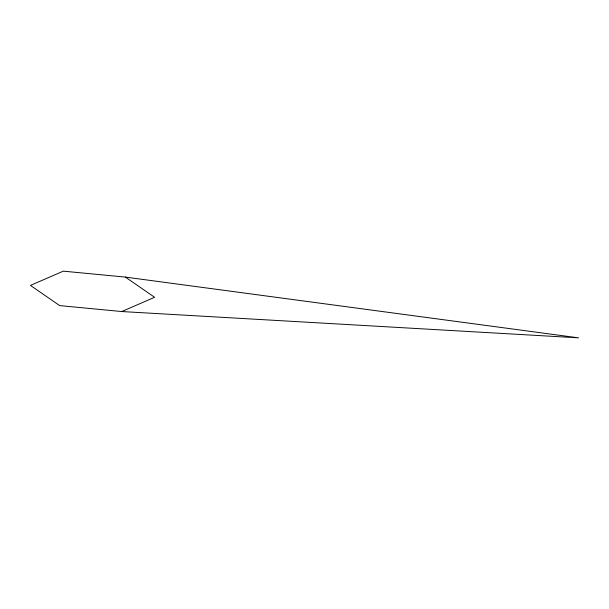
<?xml version="1.0" encoding="UTF-8"?>
<svg xmlns="http://www.w3.org/2000/svg" width="609" height="609" viewBox="0 0 609 609"><rect width="100%" height="100%" fill="white"/><g stroke="black" fill="none" stroke-linecap="round" stroke-linejoin="round"><path stroke-width="0.91" d="M121.754 311.542L154.61 297.291L125.385 277.095L63.306 271.157L30.45 285.408L59.674 305.604L121.754 311.542L578.55 337.843L125.385 277.095"/></g></svg>
